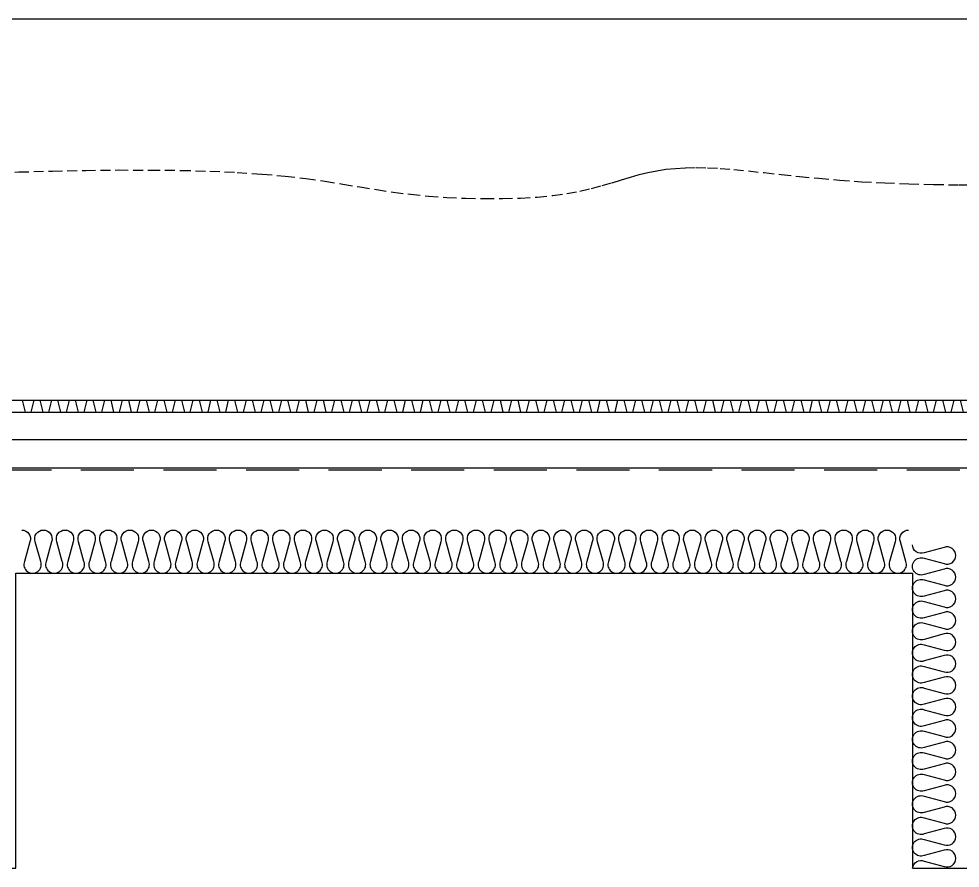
# Model space of a CAD drawing. Header units: millimetres. Extents: x 19868 to 801382, y -4805 to 85279.
# Drawn here: x 47956 to 50349, y 40019 to 42179 of the extents above; entities that cross this region are included whole.
import ezdxf

# ---------------------------------------------------------------- set-up
doc = ezdxf.new("R2010")
doc.units = ezdxf.units.MM
doc.header["$LTSCALE"] = 250
doc.linetypes.add('HID', pattern=[2.8, 1.8, -1])
doc.linetypes.add('HIDDENX2', pattern=[0.75, 0.5, -0.25])
for name, color, linetype in [('A-ELE-4', 4, 'Continuous'), ('A-FIN', 6, 'Continuous'), ('A-FIN-8', 8, 'Continuous'), ('A-HAT-WIREMESH', 9, 'g_mesh'), ('A-INS', 251, 'Continuous'), ('A-WP', 1, 'HID'), ('ISL', 251, 'Continuous'), ('배수판', 251, 'Continuous')]:
    doc.layers.add(name, color=color, linetype=linetype)
doc.styles.add('Gdim', font='')
doc.styles.get('Gdim').set_extended_font_data('Dotum')
doc.linetypes.add('g_mesh', pattern='A,10,-0.8,["X",Gdim,S=0.6,R=0,X=-0.15,Y=-0.3],-0.8', length=11.6)

msp = doc.modelspace()

# ---------------------------------------------------------------- linework, layer by layer
at = {"layer": 'A-ELE-4'}
msp.add_line((40248.2, 42178.9), (52338.2, 42178.9), dxfattribs=at)
at = {"layer": 'A-FIN'}
msp.add_line((44746.2, 41178.9), (52430.2, 41178.9, 0), dxfattribs=at)
at = {"layer": 'A-FIN-8'}
msp.add_line((44756.4, 41036.9, 0), (52420, 41036.9, 0), dxfattribs=at)
at = {"layer": 'A-HAT-WIREMESH', "ltscale": 0.6}
msp.add_line((52430.2, 41107.9, 0), (44746.2, 41107.9), dxfattribs=at)
at = {"layer": 'A-INS', "linetype": 'HIDDENX2', "ltscale": 0.2}
msp.add_lwpolyline([(47870.9, 41786.4), (47956.1, 41789.5), (48041.4, 41791.9), (48126, 41793.6), (48209.1, 41794.5), (48289.9, 41794.4), (48367.7, 41793.5), (48441.6, 41791.5), (48510.9, 41788.4), (48574.7, 41784.2), (48632.7, 41778.9), (48685.4, 41772.7), (48734, 41765.9), (48779.5, 41758.7), (48822.9, 41751.5), (48865.4, 41744.6), (48908, 41738.2), (48951.6, 41732.7), (48997.2, 41728.2), (49044.1, 41724.8), (49091.8, 41722.7), (49139.3, 41721.6), (49186, 41721.8), (49231.1, 41723.2), (49273.9, 41725.8), (49313.6, 41729.7), (49349.6, 41734.7), (49382.2, 41740.8), (49411.9, 41747.6), (49439.2, 41754.8), (49464.5, 41762.2), (49488.3, 41769.5), (49511.2, 41776.5), (49533.4, 41782.7), (49555.6, 41788.2), (49578.1, 41792.7), (49601.2, 41796.2), (49625.3, 41798.7), (49650.8, 41800.2), (49678, 41800.7), (49707.3, 41800.1), (49739.1, 41798.4), (49773.6, 41795.7), (49810.9, 41792), (49851.2, 41787.7), (49894.5, 41783), (49940.8, 41778.1), (49990.3, 41773.3), (50042.9, 41768.8), (50098.7, 41764.8), (50157.8, 41761.6), (50219.3, 41759.1), (50282.6, 41757.5), (50346.8, 41756.7), (50411.3, 41756.8)], dxfattribs=at)
at = {"layer": 'A-WP', "ltscale": 0.3}
msp.add_line((44753.4, 41031.9, 0), (52423.1, 41031.9, 0), dxfattribs=at)
at = {"layer": 'ISL'}
msp.add_lwpolyline([(42838.2, 41368.9), (44028.2, 41368.9), (44028.2, 40668.9), (44848.2, 40668.9), (44848.2, 40768.9), (47128.2, 40768.9), (47128.2, 40018.9), (47948.2, 40018.9), (47948.2, 40768.9), (50228.2, 40768.9), (50228.2, 40018.9), (51048.2, 40018.9), (51048.2, 40768.9), (54038.2, 40768.9)], dxfattribs=at)
for points in [[(47963.2, 40878.9, -0.524856), (47983.8, 40849.1), (47970.1, 40798.7, 1.449198), (48011.3, 40798.7), (47997.6, 40849.1, -0.524856), (48018.2, 40878.9, -0.524856), (48038.8, 40849.1), (48025.1, 40798.7, 1.449198), (48066.3, 40798.7), (48052.6, 40849.1, -0.524856), (48073.2, 40878.9, -0.524856), (48093.8, 40849.1), (48080.1, 40798.7, 1.449198), (48121.3, 40798.7), (48107.6, 40849.1, -0.524856), (48128.2, 40878.9, -0.524856), (48148.8, 40849.1), (48135.1, 40798.7, 1.449198), (48176.3, 40798.7), (48162.6, 40849.1, -0.524856), (48183.2, 40878.9, -0.524856), (48203.8, 40849.1), (48190.1, 40798.7, 1.449198), (48231.3, 40798.7), (48217.6, 40849.1, -0.524856), (48238.2, 40878.9, -0.524856), (48258.8, 40849.1), (48245.1, 40798.7, 1.449198), (48286.3, 40798.7), (48272.6, 40849.1, -0.524856), (48293.2, 40878.9, -0.524856), (48313.8, 40849.1), (48300.1, 40798.7, 1.449198), (48341.3, 40798.7), (48327.6, 40849.1, -0.524856), (48348.2, 40878.9, -0.524856), (48368.8, 40849.1), (48355.1, 40798.7, 1.449198), (48396.3, 40798.7), (48382.6, 40849.1, -0.524856), (48403.2, 40878.9, -0.524856), (48423.8, 40849.1), (48410.1, 40798.7, 1.449198), (48451.3, 40798.7), (48437.6, 40849.1, -0.524856), (48458.2, 40878.9, -0.524856), (48478.8, 40849.1), (48465.1, 40798.7, 1.449198), (48506.3, 40798.7), (48492.6, 40849.1, -0.524856), (48513.2, 40878.9, -0.524856), (48533.8, 40849.1), (48520.1, 40798.7, 1.449198), (48561.3, 40798.7), (48547.6, 40849.1, -0.524856), (48568.2, 40878.9, -0.524856), (48588.8, 40849.1), (48575.1, 40798.7, 1.449198), (48616.3, 40798.7), (48602.6, 40849.1, -0.524856), (48623.2, 40878.9, -0.524856), (48643.8, 40849.1), (48630.1, 40798.7, 1.449198), (48671.3, 40798.7), (48657.6, 40849.1, -0.524856), (48678.2, 40878.9, -0.524856), (48698.8, 40849.1), (48685.1, 40798.7, 1.449198), (48726.3, 40798.7), (48712.6, 40849.1, -0.524856), (48733.2, 40878.9, -0.524856), (48753.8, 40849.1), (48740.1, 40798.7, 1.449198), (48781.3, 40798.7), (48767.6, 40849.1, -0.524856), (48788.2, 40878.9, -0.524856), (48808.8, 40849.1), (48795.1, 40798.7, 1.449198), (48836.3, 40798.7), (48822.6, 40849.1, -0.524856), (48843.2, 40878.9, -0.524856), (48863.8, 40849.1), (48850.1, 40798.7, 1.449198), (48891.3, 40798.7), (48877.6, 40849.1, -0.524856), (48898.2, 40878.9, -0.524856), (48918.8, 40849.1), (48905.1, 40798.7, 1.449198), (48946.3, 40798.7), (48932.6, 40849.1, -0.524856), (48953.2, 40878.9, -0.524856), (48973.8, 40849.1), (48960.1, 40798.7, 1.449198), (49001.3, 40798.7), (48987.6, 40849.1, -0.524856), (49008.2, 40878.9, -0.524856), (49028.8, 40849.1), (49015.1, 40798.7, 1.449198), (49056.3, 40798.7), (49042.6, 40849.1, -0.524856), (49063.2, 40878.9, -0.524856), (49083.8, 40849.1), (49070.1, 40798.7, 1.449198), (49111.3, 40798.7), (49097.6, 40849.1, -0.524856), (49118.2, 40878.9, -0.524856), (49138.8, 40849.1), (49125.1, 40798.7, 1.449198), (49166.3, 40798.7), (49152.6, 40849.1, -0.524856), (49173.2, 40878.9, -0.524856), (49193.8, 40849.1), (49180.1, 40798.7, 1.449198), (49221.3, 40798.7), (49207.6, 40849.1, -0.524856), (49228.2, 40878.9, -0.524856), (49248.8, 40849.1), (49235.1, 40798.7, 1.449198), (49276.3, 40798.7), (49262.6, 40849.1, -0.524856), (49283.2, 40878.9, -0.524856), (49303.8, 40849.1), (49290.1, 40798.7, 1.449198), (49331.3, 40798.7), (49317.6, 40849.1, -0.524856), (49338.2, 40878.9, -0.524856), (49358.8, 40849.1), (49345.1, 40798.7, 1.449198), (49386.3, 40798.7), (49372.6, 40849.1, -0.524856), (49393.2, 40878.9, -0.524856), (49413.8, 40849.1), (49400.1, 40798.7, 1.449198), (49441.3, 40798.7), (49427.6, 40849.1, -0.524856), (49448.2, 40878.9, -0.524856), (49468.8, 40849.1), (49455.1, 40798.7, 1.449198), (49496.3, 40798.7), (49482.6, 40849.1, -0.524856), (49503.2, 40878.9, -0.524856), (49523.8, 40849.1), (49510.1, 40798.7, 0.524913), (49530.7, 40768.9, 0.524913), (49551.3, 40798.7), (49537.6, 40849.1, -0.524856), (49558.2, 40878.9, -0.524856), (49578.8, 40849.1), (49565.1, 40798.7, 1.449198), (49606.3, 40798.7), (49592.6, 40849.1, -0.524856), (49613.2, 40878.9, -0.524856), (49633.8, 40849.1), (49620.1, 40798.7, 1.449198), (49661.3, 40798.7), (49647.6, 40849.1, -0.524856), (49668.2, 40878.9, -0.524856), (49688.8, 40849.1), (49675.1, 40798.7, 1.449198), (49716.3, 40798.7), (49702.6, 40849.1, -0.524856), (49723.2, 40878.9, -0.524856), (49743.8, 40849.1), (49730.1, 40798.7, 1.449198), (49771.3, 40798.7), (49757.6, 40849.1, -0.524856), (49778.2, 40878.9, -0.524856), (49798.8, 40849.1), (49785.1, 40798.7, 1.449198), (49826.3, 40798.7), (49812.6, 40849.1, -0.524856), (49833.2, 40878.9, -0.524856), (49853.8, 40849.1), (49840.1, 40798.7, 1.449198), (49881.3, 40798.7), (49867.6, 40849.1, -0.524856), (49888.2, 40878.9, -0.524856), (49908.8, 40849.1), (49895.1, 40798.7, 0.524915), (49915.7, 40768.9, 0.524915), (49936.3, 40798.7), (49922.6, 40849.1, -0.524856), (49943.2, 40878.9, -0.524856), (49963.8, 40849.1), (49950.1, 40798.7, 1.449198), (49991.3, 40798.7), (49977.6, 40849.1, -0.524856), (49998.2, 40878.9, -0.524856), (50018.8, 40849.1), (50005.1, 40798.7, 1.449198), (50046.3, 40798.7), (50032.6, 40849.1, -0.524856), (50053.2, 40878.9, -0.524856), (50073.8, 40849.1), (50060.1, 40798.7, 1.449198), (50101.3, 40798.7), (50087.6, 40849.1, -0.524856), (50108.2, 40878.9, -0.524856), (50128.8, 40849.1), (50115.1, 40798.7, 1.449198), (50156.3, 40798.7), (50142.6, 40849.1, -0.524856), (50163.2, 40878.9, -0.524856), (50183.8, 40849.1), (50170.1, 40798.7, 1.449198), (50211.3, 40798.7), (50197.6, 40849.1, -0.524757), (50218.2, 40878.9, -0.524757)], [(50228.4, 40018.9, -0.489145), (50258, 40037), (50308.4, 40023.4, 0.524856), (50338.2, 40043.9, 0.524856), (50308.4, 40064.5), (50258, 40050.9, -1.449198), (50258, 40092), (50308.4, 40078.4, 0.524856), (50338.2, 40098.9, 0.524856), (50308.4, 40119.5), (50258, 40105.9, -1.449198), (50258, 40147), (50308.4, 40133.4, 0.524856), (50338.2, 40153.9, 0.524856), (50308.4, 40174.5), (50258, 40160.9, -1.449198), (50258, 40202), (50308.4, 40188.4, 0.524856), (50338.2, 40208.9, 0.524856), (50308.4, 40229.5), (50258, 40215.9, -1.449198), (50258, 40257), (50308.4, 40243.4, 0.524856), (50338.2, 40263.9, 0.524856), (50308.4, 40284.5), (50258, 40270.9, -1.449198), (50258, 40312), (50308.4, 40298.4, 0.524856), (50338.2, 40318.9, 0.524856), (50308.4, 40339.5), (50258, 40325.9, -1.449198), (50258, 40367), (50308.4, 40353.4, 0.524856), (50338.2, 40373.9, 0.524856), (50308.4, 40394.5), (50258, 40380.9, -1.449198), (50258, 40422), (50308.4, 40408.4, 0.524856), (50338.2, 40428.9, 0.524856), (50308.4, 40449.5), (50258, 40435.9, -1.449198), (50258, 40477), (50308.4, 40463.4, 0.524856), (50338.2, 40483.9, 0.524856), (50308.4, 40504.5), (50258, 40490.9, -1.449198), (50258, 40532), (50308.4, 40518.4, 0.524856), (50338.2, 40538.9, 0.524856), (50308.4, 40559.5), (50258, 40545.9, -1.449198), (50258, 40587), (50308.4, 40573.4, 0.524856), (50338.2, 40593.9, 0.524856), (50308.4, 40614.5), (50258, 40600.9, -1.449198), (50258, 40642), (50308.4, 40628.4, 0.524856), (50338.2, 40648.9, 0.524856), (50308.4, 40669.5), (50258, 40655.9, -1.449198), (50258, 40697), (50308.4, 40683.4, 0.524856), (50338.2, 40703.9, 0.524856), (50308.4, 40724.5), (50258, 40710.9, -1.449198), (50258, 40752), (50308.4, 40738.4, 0.524856), (50338.2, 40758.9, 0.524856), (50308.4, 40779.5), (50258, 40765.9, -1.449198), (50258, 40807), (50308.4, 40793.4, 0.524856), (50338.2, 40813.9, 0.524856), (50308.4, 40834.5), (50258, 40820.9, -0.524933), (50228.2, 40841.4)]]:
    msp.add_lwpolyline(points, format="xyb", dxfattribs=at)
at = {"layer": '배수판'}
msp.add_line((44846.2, 41208.9), (52430.2, 41208.9, 0), dxfattribs=at)
at = {"layer": '배수판', "elevation": 0}
msp.add_lwpolyline([(47949.3, 41208.9, -0.000796), (47956.8, 41208.9, -0.000796), (47964.3, 41208.9), (47971.8, 41178.9, 0.0016), (47986.8, 41178.9), (47994.3, 41208.9, -0.000796), (48001.8, 41208.9, -0.000796), (48009.3, 41208.9), (48016.8, 41178.9, 0.0016), (48031.8, 41178.9), (48039.3, 41208.9, -0.000796), (48046.8, 41208.9, -0.000796), (48054.3, 41208.9), (48061.8, 41178.9, 0.0016), (48076.8, 41178.9), (48084.3, 41208.9, -0.000796), (48091.8, 41208.9, -0.000796), (48099.3, 41208.9), (48106.8, 41178.9, 0.0016), (48121.8, 41178.9), (48129.3, 41208.9, -0.000796), (48136.8, 41208.9, -0.000796), (48144.3, 41208.9), (48151.8, 41178.9, 0.0016), (48166.8, 41178.9), (48174.3, 41208.9, -0.000796), (48181.8, 41208.9, -0.000796), (48189.3, 41208.9), (48196.8, 41178.9, 0.0016), (48211.8, 41178.9), (48219.3, 41208.9, -0.000796), (48226.8, 41208.9, -0.000796), (48234.3, 41208.9), (48241.8, 41178.9, 0.0016), (48256.8, 41178.9), (48264.3, 41208.9, -0.000796), (48271.8, 41208.9, -0.000796), (48279.3, 41208.9), (48286.8, 41178.9, 0.0016), (48301.8, 41178.9), (48309.3, 41208.9, -0.000796), (48316.8, 41208.9, -0.000796), (48324.3, 41208.9), (48331.8, 41178.9, 0.0016), (48346.8, 41178.9), (48354.3, 41208.9, -0.000796), (48361.8, 41208.9, -0.000796), (48369.3, 41208.9), (48376.8, 41178.9, 0.0016), (48391.8, 41178.9), (48399.3, 41208.9, -0.000796), (48406.8, 41208.9, -0.000796), (48414.3, 41208.9), (48421.8, 41178.9, 0.0016), (48436.8, 41178.9), (48444.3, 41208.9, -0.000796), (48451.8, 41208.9, -0.000796), (48459.3, 41208.9), (48466.8, 41178.9, 0.0016), (48481.8, 41178.9), (48489.3, 41208.9, -0.000796), (48496.8, 41208.9, -0.000796), (48504.3, 41208.9), (48511.8, 41178.9, 0.0016), (48526.8, 41178.9), (48534.3, 41208.9, -0.000796), (48541.8, 41208.9, -0.000796), (48549.3, 41208.9), (48556.8, 41178.9, 0.0016), (48571.8, 41178.9), (48579.3, 41208.9, -0.000796), (48586.8, 41208.9, -0.000796), (48594.3, 41208.9), (48601.8, 41178.9, 0.0016), (48616.8, 41178.9), (48624.3, 41208.9, -0.000796), (48631.8, 41208.9, -0.000796), (48639.3, 41208.9), (48646.8, 41178.9, 0.0016), (48661.8, 41178.9), (48669.3, 41208.9, -0.000796), (48676.8, 41208.9, -0.000796), (48684.3, 41208.9), (48691.8, 41178.9, 0.0016), (48706.8, 41178.9), (48714.3, 41208.9, -0.000796), (48721.8, 41208.9, -0.000796), (48729.3, 41208.9), (48736.8, 41178.9, 0.0016), (48751.8, 41178.9), (48759.3, 41208.9, -0.000796), (48766.8, 41208.9, -0.000796), (48774.3, 41208.9), (48781.8, 41178.9, 0.0016), (48796.8, 41178.9), (48804.3, 41208.9, -0.000796), (48811.8, 41208.9, -0.000796), (48819.3, 41208.9), (48826.8, 41178.9, 0.0016), (48841.8, 41178.9), (48849.3, 41208.9, -0.000796), (48856.8, 41208.9, -0.000796), (48864.3, 41208.9), (48871.8, 41178.9, 0.0016), (48886.8, 41178.9), (48894.3, 41208.9, -0.000796), (48901.8, 41208.9, -0.000796), (48909.3, 41208.9), (48916.8, 41178.9, 0.0016), (48931.8, 41178.9), (48939.3, 41208.9, -0.000796), (48946.8, 41208.9, -0.000796), (48954.3, 41208.9), (48961.8, 41178.9, 0.0016), (48976.8, 41178.9), (48984.3, 41208.9, -0.000796), (48991.8, 41208.9, -0.000796), (48999.3, 41208.9), (49006.8, 41178.9, 0.0016), (49021.8, 41178.9), (49029.3, 41208.9, -0.000796), (49036.8, 41208.9, -0.000796), (49044.3, 41208.9), (49051.8, 41178.9, 0.0016), (49066.8, 41178.9), (49074.3, 41208.9, -0.000796), (49081.8, 41208.9, -0.000796), (49089.3, 41208.9), (49096.8, 41178.9, 0.0016), (49111.8, 41178.9), (49119.3, 41208.9, -0.000796), (49126.8, 41208.9, -0.000796), (49134.3, 41208.9), (49141.8, 41178.9, 0.0016), (49156.8, 41178.9), (49164.3, 41208.9, -0.000796), (49171.8, 41208.9, -0.000796), (49179.3, 41208.9), (49186.8, 41178.9, 0.0016), (49201.8, 41178.9), (49209.3, 41208.9, -0.000796), (49216.8, 41208.9, -0.000796), (49224.3, 41208.9), (49231.8, 41178.9, 0.0016), (49246.8, 41178.9), (49254.3, 41208.9, -0.000796), (49261.8, 41208.9, -0.000796), (49269.3, 41208.9), (49276.8, 41178.9, 0.0016), (49291.8, 41178.9), (49299.3, 41208.9, -0.000796), (49306.8, 41208.9, -0.000796), (49314.3, 41208.9), (49321.8, 41178.9, 0.0016), (49336.8, 41178.9), (49344.3, 41208.9, -0.000796), (49351.8, 41208.9, -0.000796), (49359.3, 41208.9), (49366.8, 41178.9, 0.0016), (49381.8, 41178.9), (49389.3, 41208.9, -0.000796), (49396.8, 41208.9, -0.000796), (49404.3, 41208.9), (49411.8, 41178.9, 0.0016), (49426.8, 41178.9), (49434.3, 41208.9, -0.000796), (49441.8, 41208.9, -0.000796), (49449.3, 41208.9), (49456.8, 41178.9, 0.0016), (49471.8, 41178.9), (49479.3, 41208.9, -0.000796), (49486.8, 41208.9, -0.000796), (49494.3, 41208.9), (49501.8, 41178.9, 0.0016), (49516.8, 41178.9), (49524.3, 41208.9, -0.000796), (49531.8, 41208.9, -0.000796), (49539.3, 41208.9), (49546.8, 41178.9, 0.0016), (49561.8, 41178.9), (49569.3, 41208.9, -0.000796), (49576.8, 41208.9, -0.000796), (49584.3, 41208.9), (49591.8, 41178.9, 0.0016), (49606.8, 41178.9), (49614.3, 41208.9, -0.000796), (49621.8, 41208.9, -0.000796), (49629.3, 41208.9), (49636.8, 41178.9, 0.0016), (49651.8, 41178.9), (49659.3, 41208.9, -0.000796), (49666.8, 41208.9, -0.000796), (49674.3, 41208.9), (49681.8, 41178.9, 0.0016), (49696.8, 41178.9), (49704.3, 41208.9, -0.000796), (49711.8, 41208.9, -0.000796), (49719.3, 41208.9), (49726.8, 41178.9, 0.0016), (49741.8, 41178.9), (49749.3, 41208.9, -0.000796), (49756.8, 41208.9, -0.000796), (49764.3, 41208.9), (49771.8, 41178.9, 0.0016), (49786.8, 41178.9), (49794.3, 41208.9, -0.000796), (49801.8, 41208.9, -0.000796), (49809.3, 41208.9), (49816.8, 41178.9, 0.0016), (49831.8, 41178.9), (49839.3, 41208.9, -0.000796), (49846.8, 41208.9, -0.000796), (49854.3, 41208.9), (49861.8, 41178.9, 0.0016), (49876.8, 41178.9), (49884.3, 41208.9, -0.000796), (49891.8, 41208.9, -0.000796), (49899.3, 41208.9), (49906.8, 41178.9, 0.0016), (49921.8, 41178.9), (49929.3, 41208.9, -0.000796), (49936.8, 41208.9, -0.000796), (49944.3, 41208.9), (49951.8, 41178.9, 0.0016), (49966.8, 41178.9), (49974.3, 41208.9, -0.000796), (49981.8, 41208.9, -0.000796), (49989.3, 41208.9), (49996.8, 41178.9, 0.0016), (50011.8, 41178.9), (50019.3, 41208.9, -0.000796), (50026.8, 41208.9, -0.000796), (50034.3, 41208.9), (50041.8, 41178.9, 0.0016), (50056.8, 41178.9), (50064.3, 41208.9, -0.000796), (50071.8, 41208.9, -0.000796), (50079.3, 41208.9), (50086.8, 41178.9, 0.0016), (50101.8, 41178.9), (50109.3, 41208.9, -0.000796), (50116.8, 41208.9, -0.000796), (50124.3, 41208.9), (50131.8, 41178.9, 0.0016), (50146.8, 41178.9), (50154.3, 41208.9, -0.000796), (50161.8, 41208.9, -0.000796), (50169.3, 41208.9), (50176.8, 41178.9, 0.0016), (50191.8, 41178.9), (50199.3, 41208.9, -0.000796), (50206.8, 41208.9, -0.000796), (50214.3, 41208.9), (50221.8, 41178.9, 0.0016), (50236.8, 41178.9), (50244.3, 41208.9, -0.000796), (50251.8, 41208.9, -0.000796), (50259.3, 41208.9), (50266.8, 41178.9, 0.0016), (50281.8, 41178.9), (50289.3, 41208.9, -0.000796), (50296.8, 41208.9, -0.000796), (50304.3, 41208.9), (50311.8, 41178.9, 0.0016), (50326.8, 41178.9), (50334.3, 41208.9, -0.000796), (50341.8, 41208.9, -0.000796), (50349.3, 41208.9), (50356.8, 41178.9, 0.0016)], format="xyb", dxfattribs=at)

doc.saveas('drawing.dxf')
